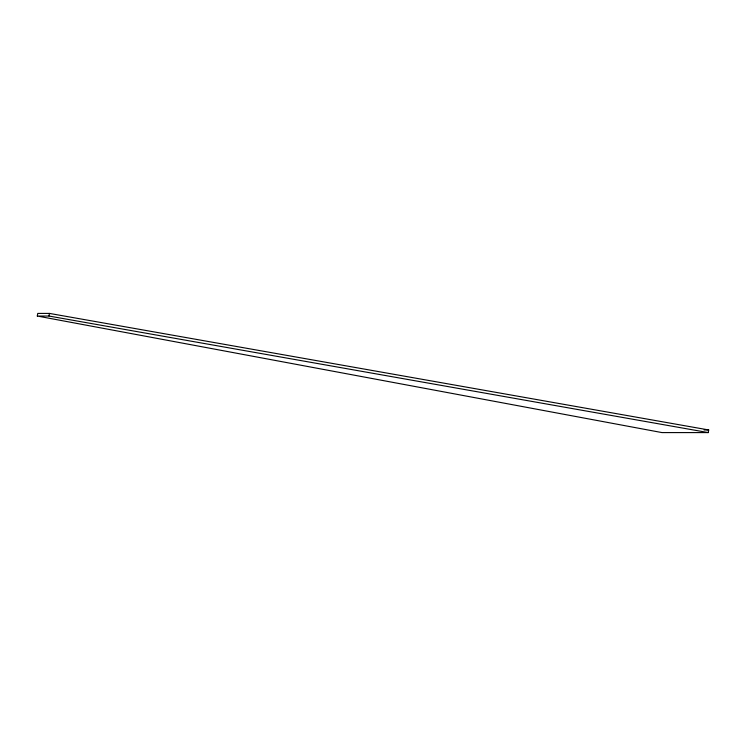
<?xml version="1.0" encoding="UTF-8"?>
<svg xmlns="http://www.w3.org/2000/svg" width="746" height="746" viewBox="0 0 746 746"><rect width="100%" height="100%" fill="white"/><g stroke="black" fill="none" stroke-linecap="round" stroke-linejoin="round"><path stroke-width="1.12" d="M37.3 316.043L37.757 313.413L49.432 313.413L708.7 429.957L708.243 432.587L661.972 432.587L37.3 316.043L48.975 316.043L708.243 432.587M48.975 316.043L49.432 313.413M704.075 429.957L708.7 429.957"/></g></svg>
